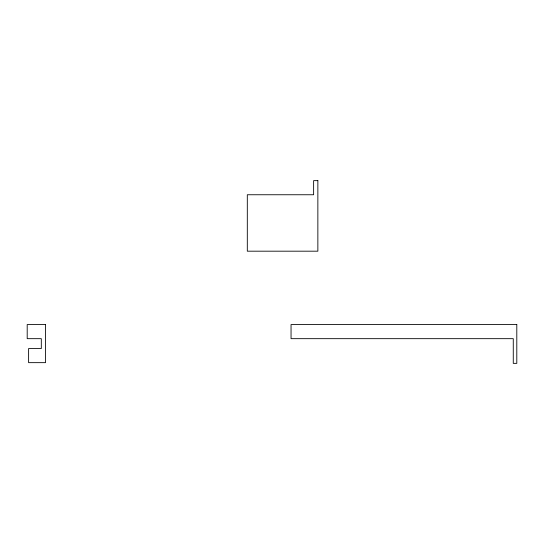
<?xml version="1.0" encoding="UTF-8"?>
<svg xmlns="http://www.w3.org/2000/svg" width="544" height="544" viewBox="0 0 544 544"><rect width="100%" height="100%" fill="white"/><g stroke="black" fill="none" stroke-linecap="round" stroke-linejoin="round"><path stroke-width="0.82" d="M317.859 180.642L313.623 180.642L313.623 194.752L247.309 194.752L247.309 251.185L317.859 251.185L317.859 180.642M45.54 324.557L27.2 324.557L27.2 338.667L41.31 338.667L41.31 348.541L28.608 348.541L28.608 362.651L45.54 362.651L45.54 324.557M516.8 324.557L291.047 324.557L291.047 338.667L513.271 338.667L513.271 363.358L516.8 363.358L516.8 324.557"/></g></svg>
